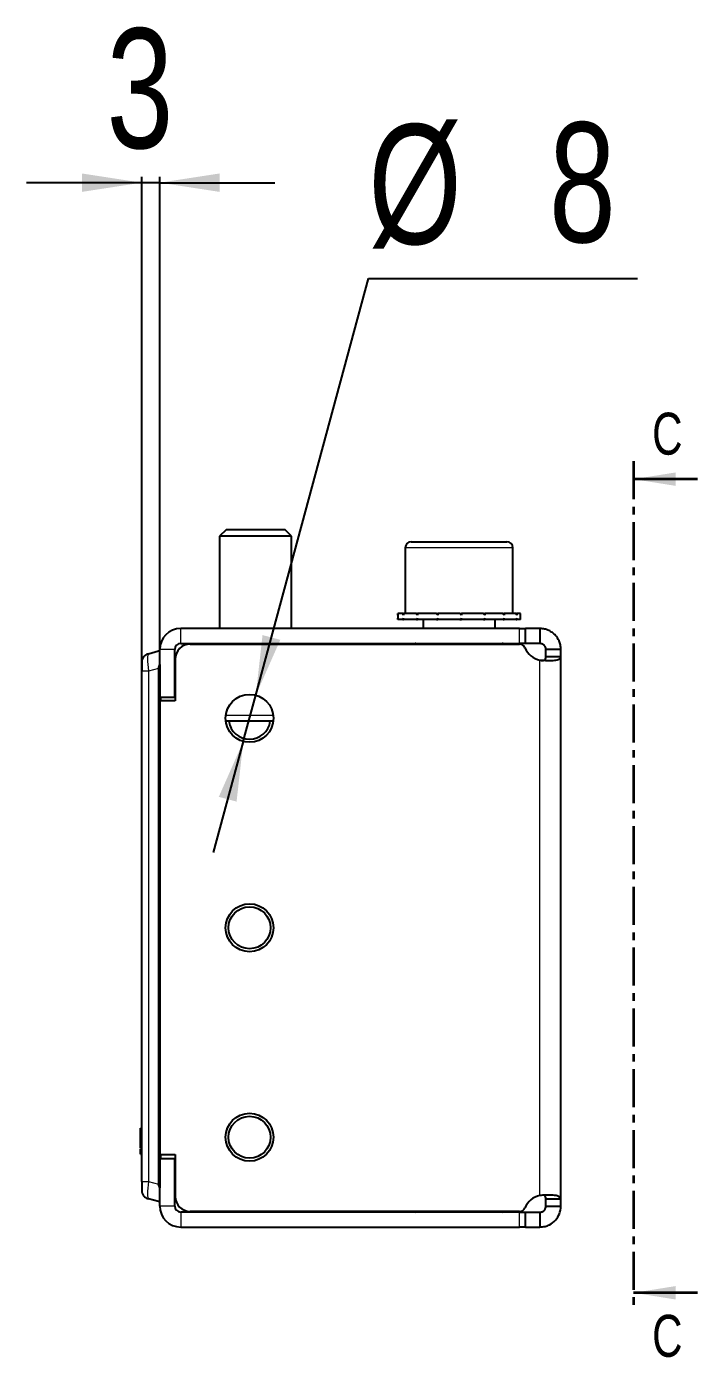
# Model space of a CAD drawing. Header units: millimetres. Extents: x -438 to 3214, y -870 to 660.
# Drawn here: x 1138.7 to 1250.7, y 173.2 to 395.5 of the extents above; entities that cross this region are included whole.
import ezdxf

# ---------------------------------------------------------------- set-up
doc = ezdxf.new("R2010")
doc.units = ezdxf.units.MM
doc.linetypes.add('CENTER', pattern=[10.16, 6.35, -1.27, 1.27, -1.27])
doc.layers.add('FORMAT', color=7, linetype='Continuous')
doc.styles.add('SLDTEXTSTYLE0', font='TXT', dxfattribs={"width": 0.75})
doc.dimstyles.new('SLDDIMSTYLE1', dxfattribs={"dimtxt": 20, "dimasz": 10, "dimexe": 0, "dimexo": 0.0625, "dimgap": 5, "dimtad": 2, "dimdec": 1, "dimrnd": 1e-09, "dimzin": 12, "dimdsep": 46, "dimtxsty": 'SLDTEXTSTYLE0', "dimsah": 1, "dimcen": 0.09, "dimadec": 0, "dimazin": 3, "dimtfac": 1, "dimtmove": 0, "dimatfit": 0, "dimfxl": 0, "dimfrac": 2, "dimtolj": 1, "dimtzin": 12, "dimarcsym": 0})
doc.dimstyles.new('SLDDIMSTYLE2', dxfattribs={"dimtxt": 20, "dimasz": 10, "dimexe": 0, "dimexo": 0.0625, "dimgap": 5, "dimtad": 0, "dimtih": 1, "dimtoh": 1, "dimdec": 1, "dimrnd": 1e-09, "dimzin": 12, "dimdsep": 46, "dimtxsty": 'SLDTEXTSTYLE0', "dimsah": 1, "dimcen": 0, "dimadec": 0, "dimazin": 3, "dimtfac": 1, "dimtmove": 0, "dimatfit": 3, "dimfxl": 0, "dimfrac": 2, "dimtolj": 1, "dimtzin": 12, "dimarcsym": 0})

# ---------------------------------------------------------------- blocks, each defined once
blk = doc.blocks.new('_D_4')
at = {"layer": 'FORMAT'}
for p, q in [((1157.91, 369.45), (1138.68, 369.45)), ((1157.91, 287.86), (1157.91, 370.45)), ((1160.91, 369.45), (1157.91, 369.45)), ((1160.91, 282.86), (1160.91, 370.45)), ((1160.91, 369.45), (1180.15, 369.45))]:
    blk.add_line(p, q, dxfattribs=at)
for points in [[(1157.91, 369.45), (1147.91, 370.99), (1147.91, 367.91)], [(1160.91, 369.45), (1170.91, 367.91), (1170.91, 370.99)]]:
    blk.add_solid(points, dxfattribs=at)
at = {"layer": 'FORMAT', "insert": (1152.03, 395.23), "char_height": 20, "attachment_point": 1, "style": 'SLDTEXTSTYLE0'}
blk.add_mtext('3', dxfattribs=at)
blk = doc.blocks.new('_D_5')
at = {"layer": 'FORMAT'}
for p, q in [((1176.96, 283.81), (1195.76, 353.42)), ((1195.76, 353.42), (1240.7, 353.42)), ((1174.87, 276.09), (1176.96, 283.81)), ((1174.87, 276.09), (1169.86, 257.52))]:
    blk.add_line(p, q, dxfattribs=at)
for points in [[(1176.96, 283.81), (1181.05, 293.06), (1178.08, 293.86)], [(1174.87, 276.09), (1170.78, 266.83), (1173.75, 266.03)]]:
    blk.add_solid(points, dxfattribs=at)
at = {"layer": 'FORMAT', "char_height": 20, "attachment_point": 1, "style": 'SLDTEXTSTYLE0'}
for s, insert in [('%%c', (1195.76, 379.2)), ('8', (1225.92, 379.51))]:
    blk.add_mtext(s, dxfattribs=dict(at, insert=insert))

msp = doc.modelspace()

# ---------------------------------------------------------------- linework, layer by layer
at = {"color": 7, "linetype": 'CENTER', "lineweight": 35}
msp.add_line((1240.06, 322.91), (1240.06, 180.96), dxfattribs=at)
at = {"color": 7, "linetype": 'Continuous', "lineweight": 35}
for p, q in [((1250.7, 319.91), (1240.06, 319.91)), ((1250.7, 183.96), (1240.06, 183.96))]:
    msp.add_line(p, q, dxfattribs=at)
at = {"color": 7, "linetype": 'Continuous', "lineweight": 25}
for p, q in [((1171.99, 311.45), (1170.91, 310.37)), ((1181.84, 311.45), (1171.99, 311.45)), ((1182.91, 310.37), (1181.84, 311.45)), ((1170.91, 310.37), (1170.91, 294.95)), ((1182.91, 310.37), (1170.91, 310.37)), ((1182.91, 294.95), (1182.91, 310.37)), ((1202.91, 309.45), (1218.91, 309.45)), ((1201.91, 308.45), (1201.91, 297.45)), ((1219.91, 297.45), (1219.91, 308.45)), ((1200.66, 297.45), (1200.66, 296.45)), ((1200.67, 297.45), (1200.67, 297.2)), ((1201.5, 297.45), (1200.67, 297.45)), ((1200.67, 297.45), (1200.67, 297.45)), ((1200.67, 296.45), (1200.67, 296.7)), ((1201.5, 296.45), (1200.67, 296.45)), ((1200.67, 296.45), (1200.67, 296.45)), ((1201.5, 297.45), (1201.6, 297.45)), ((1201.5, 296.45), (1201.6, 296.45)), ((1201.6, 297.45), (1201.6, 297.2)), ((1203.77, 297.45), (1201.6, 297.45)), ((1201.6, 296.45), (1201.6, 296.7)), ((1203.77, 296.45), (1201.6, 296.45)), ((1203.77, 297.45), (1203.95, 297.45)), ((1203.77, 296.45), (1203.95, 296.45)), ((1203.95, 297.45), (1203.95, 297.2)), ((1207.12, 297.45), (1203.95, 297.45)), ((1203.95, 296.45), (1203.95, 296.7)), ((1207.12, 296.45), (1203.95, 296.45)), ((1204.91, 296.45), (1204.91, 294.95)), ((1207.12, 297.45), (1207.36, 297.45)), ((1207.12, 296.45), (1207.36, 296.45)), ((1207.36, 297.45), (1207.36, 297.2)), ((1211.06, 297.45), (1207.36, 297.45)), ((1207.36, 296.45), (1207.36, 296.7)), ((1211.06, 296.45), (1207.36, 296.45)), ((1211.05, 297.45), (1211.31, 297.45)), ((1211.06, 297.45), (1211.13, 297.45)), ((1211.06, 296.45), (1211.21, 296.45)), ((1211.21, 296.45), (1211.3, 296.45)), ((1211.26, 297.45), (1211.3, 297.45)), ((1211.3, 297.45), (1211.3, 297.2)), ((1214.97, 297.45), (1211.3, 297.45)), ((1211.3, 296.45), (1211.3, 296.7)), ((1214.97, 296.45), (1211.3, 296.45)), ((1214.97, 297.45), (1215.19, 297.45)), ((1214.97, 296.45), (1215.19, 296.45)), ((1215.19, 297.45), (1215.19, 297.2)), ((1218.26, 297.45), (1215.19, 297.45)), ((1215.19, 296.45), (1215.19, 296.7)), ((1218.26, 296.45), (1215.19, 296.45)), ((1216.91, 294.95), (1216.91, 296.45)), ((1218.26, 297.45), (1218.43, 297.45)), ((1218.26, 296.45), (1218.43, 296.45)), ((1218.43, 297.45), (1218.43, 297.2)), ((1220.44, 297.45), (1218.43, 297.45)), ((1218.43, 296.45), (1218.43, 296.7)), ((1220.44, 296.45), (1218.43, 296.45)), ((1220.44, 297.45), (1220.53, 297.45)), ((1220.44, 296.45), (1220.53, 296.45)), ((1220.53, 297.45), (1220.53, 297.2)), ((1221.16, 297.45), (1220.53, 297.45)), ((1220.53, 296.45), (1220.53, 296.7)), ((1221.16, 296.45), (1220.53, 296.45)), ((1221.16, 296.45), (1221.16, 297.45)), ((1221.01, 294.95), (1164.41, 294.95)), ((1221.01, 294.95), (1222.01, 294.95)), ((1222.01, 292.45), (1222.01, 294.95)), ((1224.41, 294.95), (1222.01, 294.95)), ((1224.41, 294.95), (1224.41, 292.45)), ((1160.91, 283.5), (1160.91, 291.45)), ((1163.41, 283.5), (1163.41, 291.45)), ((1164.41, 292.45), (1221.01, 292.45)), ((1166.01, 292.35), (1220.99, 292.35)), ((1166.66, 292.45), (1166.66, 292.35)), ((1166.96, 292.45), (1166.96, 292.35)), ((1168.64, 292.45), (1168.64, 292.35)), ((1171.59, 292.45), (1171.59, 292.35)), ((1175.35, 292.45), (1175.35, 292.35)), ((1179.34, 292.45), (1179.34, 292.35)), ((1182.97, 292.45), (1182.97, 292.35)), ((1185.67, 292.45), (1185.67, 292.35)), ((1187.04, 292.45), (1187.04, 292.35)), ((1187.16, 292.35), (1187.16, 292.45)), ((1222.01, 292.45), (1221.01, 292.45)), ((1224.41, 292.45), (1222.01, 292.45)), ((1227.91, 291.45), (1225.41, 291.45)), ((1225.41, 290.23), (1225.41, 291.45)), ((1227.91, 290.23), (1227.91, 291.45)), ((1157.91, 289.3), (1157.91, 287.85)), ((1159.03, 290.74), (1160.71, 291.2)), ((1160.71, 291.2), (1160.91, 291.2)), ((1163.51, 289.85), (1163.51, 282.85)), ((1227.91, 290.23), (1225.41, 290.23)), ((1227.91, 199.67), (1227.91, 290.23)), ((1157.91, 213.4), (1157.91, 287.85)), ((1160.71, 288.3), (1160.71, 202.1)), ((1160.91, 288.92), (1160.91, 201.47)), ((1160.91, 283.5), (1163.41, 283.5)), ((1160.91, 207.05), (1160.91, 282.85)), ((1163.51, 282.85), (1160.91, 282.85)), ((1163.51, 284.43), (1163.41, 284.21)), ((1179.88, 279.45), (1171.95, 279.45)), ((1157.71, 211.45), (1157.91, 211.45)), ((1157.91, 205.2), (1157.91, 213.4)), ((1157.71, 211.1), (1157.91, 211.1)), ((1157.71, 210.38), (1157.71, 211.1)), ((1157.71, 210.38), (1157.91, 210.38)), ((1157.71, 209.43), (1157.71, 209.54)), ((1157.71, 207.97), (1157.91, 207.97)), ((1157.71, 207.43), (1157.71, 207.97)), ((1157.71, 207.43), (1157.91, 207.43)), ((1157.71, 207.14), (1157.91, 207.14)), ((1160.91, 207.05), (1163.51, 207.05)), ((1163.51, 207.05), (1163.51, 200.05)), ((1157.91, 202.55), (1157.91, 205.2)), ((1160.91, 198.45), (1160.91, 206.4)), ((1160.91, 206.4), (1163.41, 206.4)), ((1163.41, 198.45), (1163.41, 206.4)), ((1163.51, 205.97), (1163.41, 206.18)), ((1157.91, 202.55), (1157.91, 201.1)), ((1160.71, 199.2), (1159.03, 199.65)), ((1160.91, 199.2), (1160.71, 199.2)), ((1225.41, 199.67), (1227.91, 199.67)), ((1225.41, 198.45), (1225.41, 199.67)), ((1225.41, 198.45), (1227.91, 198.45)), ((1227.91, 198.45), (1227.91, 199.67)), ((1221.01, 197.45), (1164.41, 197.45)), ((1220.99, 197.55), (1166.01, 197.55)), ((1221.01, 197.45), (1222.01, 197.45)), ((1222.01, 194.95), (1222.01, 197.45)), ((1222.01, 197.45), (1224.41, 197.45)), ((1224.41, 197.45), (1224.41, 194.95)), ((1164.41, 194.95), (1221.01, 194.95)), ((1222.01, 194.95), (1221.01, 194.95)), ((1222.01, 194.95), (1224.41, 194.95))]:
    msp.add_line(p, q, dxfattribs=at)
at = {"color": 8, "linetype": 'Continuous', "lineweight": 18}
for p, q in [((1219.91, 308.45), (1201.91, 308.45)), ((1164.41, 292.45), (1164.41, 294.95)), ((1221.01, 292.45), (1221.01, 294.95)), ((1163.41, 291.45), (1160.91, 291.45)), ((1224.41, 200.22), (1224.41, 289.67)), ((1159.03, 287.85), (1157.91, 287.85)), ((1160.71, 288.3), (1159.03, 287.85)), ((1159.03, 287.85), (1159.03, 202.55)), ((1161.11, 283.5), (1161.11, 282.85)), ((1171.95, 280.45), (1179.88, 280.45)), ((1157.71, 209.25), (1157.91, 209.25)), ((1161.11, 207.05), (1161.11, 206.4)), ((1157.91, 202.55), (1159.03, 202.55)), ((1159.03, 202.55), (1160.71, 202.1)), ((1163.41, 198.45), (1160.91, 198.45)), ((1164.41, 197.45), (1164.41, 194.95)), ((1221.01, 194.95), (1221.01, 197.45))]:
    msp.add_line(p, q, dxfattribs=at)
at = {"color": 7, "linetype": 'Continuous', "lineweight": 25}
for centre, radius in [((1175.91, 279.95), 4), ((1175.91, 244.95), 4), ((1175.91, 244.95), 3.5), ((1175.91, 209.95), 4), ((1175.91, 209.95), 3.5)]:
    msp.add_circle(centre, radius, dxfattribs=at)
for centre, radius, start, end in [((1202.91, 308.45), 1, 90, 180), ((1218.91, 308.45), 1, 0, 90), ((1164.41, 291.45), 3.5, 90, 180), ((1164.41, 291.45), 1, 90, 180), ((1166.01, 289.85), 2.5, 90, 180), ((1203.56, 292.1), 0.35, 45.5847, 90), ((1218.26, 292.1), 0.35, 90, 134.4153), ((1220.99, 291.35), 1, 22.8854, 90), ((1225.14, 293.1), 3.5, 202.8854, 258.1052), ((1159.41, 289.3), 1.5, 105, 180), ((1175.91, 279.95), 3.5, 188.2132, 351.7868), ((1159.41, 201.1), 1.5, 180, 255), ((1225.14, 196.8), 3.5, 101.8948, 157.1146), ((1164.41, 198.45), 3.5, 180, 270), ((1164.41, 198.45), 1, 180, 270), ((1166.01, 200.05), 2.5, 180, 270), ((1220.99, 198.55), 1, 270, 337.1146), ((1203.56, 197.8), 0.35, 270, 314.4153), ((1218.26, 197.8), 0.35, 225.5847, 270)]:
    msp.add_arc(centre, radius, start, end, dxfattribs=at)
at = {"color": 8, "linetype": 'Continuous', "lineweight": 18}
for centre, major_axis, start_param, end_param in [((1159.41, 287.74), (-0.38, 3), 0.016741, 1.520499), ((1159.41, 202.65), (0.38, 3), 1.621093, 3.124852)]:
    msp.add_ellipse(centre, major_axis=major_axis, ratio=0.123038, start_param=start_param, end_param=end_param, dxfattribs=at)
at = {"color": 7, "linetype": 'Continuous', "lineweight": 25}
for centre, major_axis, start_param, end_param in [((1172.31, 291.2), (-11.57, -3.1), 6.030113, 6.216148), ((1172.31, 199.2), (-11.57, 3.1), 0.067037, 0.253072)]:
    msp.add_ellipse(centre, major_axis=major_axis, ratio=0.250563, start_param=start_param, end_param=end_param, dxfattribs=at)
for points, knots in [([(1200.67, 297.2), (1200.67, 297.24), (1200.67, 297.3), (1200.67, 297.38), (1200.67, 297.43), (1200.67, 297.45)], [0, 0, 0, 0, 0.499981, 0.749988, 1, 1, 1, 1]), ([(1200.67, 296.45), (1200.67, 296.47), (1200.67, 296.51), (1200.67, 296.59), (1200.67, 296.66), (1200.67, 296.7)], [0, 0, 0, 0, 0.25014, 0.50028, 1, 1, 1, 1]), ([(1201.6, 297.2), (1201.58, 297.24), (1201.56, 297.3), (1201.52, 297.38), (1201.51, 297.43), (1201.5, 297.45)], [0, 0, 0, 0, 0.4999808, 0.7499881, 1, 1, 1, 1]), ([(1201.5, 296.45), (1201.51, 296.47), (1201.52, 296.51), (1201.56, 296.59), (1201.58, 296.66), (1201.6, 296.7)], [0, 0, 0, 0, 0.2501401, 0.5002802, 1, 1, 1, 1]), ([(1203.95, 297.2), (1203.92, 297.24), (1203.87, 297.3), (1203.81, 297.38), (1203.78, 297.43), (1203.77, 297.45)], [0, 0, 0, 0, 0.499981, 0.749988, 1, 1, 1, 1]), ([(1203.77, 296.45), (1203.78, 296.47), (1203.81, 296.51), (1203.87, 296.59), (1203.92, 296.66), (1203.95, 296.7)], [0, 0, 0, 0, 0.25014, 0.50028, 1, 1, 1, 1]), ([(1207.36, 297.2), (1207.32, 297.24), (1207.26, 297.3), (1207.18, 297.38), (1207.14, 297.43), (1207.12, 297.45)], [0, 0, 0, 0, 0.499981, 0.749988, 1, 1, 1, 1]), ([(1207.12, 296.45), (1207.14, 296.47), (1207.18, 296.51), (1207.26, 296.59), (1207.32, 296.66), (1207.36, 296.7)], [0, 0, 0, 0, 0.25014, 0.50028, 1, 1, 1, 1]), ([(1211.3, 297.2), (1211.26, 297.24), (1211.2, 297.3), (1211.12, 297.38), (1211.08, 297.43), (1211.06, 297.45)], [0, 0, 0, 0, 0.499981, 0.749988, 1, 1, 1, 1]), ([(1211.06, 296.45), (1211.08, 296.47), (1211.12, 296.51), (1211.2, 296.59), (1211.26, 296.66), (1211.3, 296.7)], [0, 0, 0, 0, 0.25014, 0.50028, 1, 1, 1, 1]), ([(1211.3, 297.2), (1211.29, 297.27), (1211.26, 297.4), (1211.22, 297.43), (1211.21, 297.45)], [0, 0, 0, 0, 0.561794, 1, 1, 1, 1]), ([(1211.3, 296.7), (1211.29, 296.62), (1211.26, 296.49), (1211.22, 296.46), (1211.21, 296.45)], [0, 0, 0, 0, 0.561794, 1, 1, 1, 1]), ([(1215.19, 297.2), (1215.16, 297.24), (1215.1, 297.3), (1215.02, 297.38), (1214.99, 297.43), (1214.97, 297.45)], [0, 0, 0, 0, 0.499981, 0.749988, 1, 1, 1, 1]), ([(1214.97, 296.45), (1214.99, 296.47), (1215.02, 296.51), (1215.1, 296.59), (1215.16, 296.66), (1215.19, 296.7)], [0, 0, 0, 0, 0.25014, 0.50028, 1, 1, 1, 1]), ([(1218.43, 297.2), (1218.4, 297.24), (1218.36, 297.3), (1218.3, 297.38), (1218.28, 297.43), (1218.26, 297.45)], [0, 0, 0, 0, 0.499981, 0.749988, 1, 1, 1, 1]), ([(1218.26, 296.45), (1218.28, 296.47), (1218.3, 296.51), (1218.36, 296.59), (1218.4, 296.66), (1218.43, 296.7)], [0, 0, 0, 0, 0.25014, 0.50028, 1, 1, 1, 1]), ([(1220.53, 297.2), (1220.51, 297.24), (1220.49, 297.3), (1220.46, 297.38), (1220.44, 297.43), (1220.44, 297.45)], [0, 0, 0, 0, 0.4999808, 0.7499881, 1, 1, 1, 1]), ([(1220.44, 296.45), (1220.44, 296.47), (1220.46, 296.51), (1220.49, 296.59), (1220.51, 296.66), (1220.53, 296.7)], [0, 0, 0, 0, 0.25014, 0.50028, 1, 1, 1, 1]), ([(1227.91, 291.45), (1227.9, 291.71), (1227.87, 292.2), (1227.58, 293.02), (1227.12, 293.73), (1226.49, 294.29), (1225.88, 294.65), (1225.17, 294.9), (1224.67, 294.93), (1224.41, 294.95)], [0, 0, 0, 0, 0.144067, 0.271276, 0.474907, 0.597997, 0.726338, 0.860245, 1, 1, 1, 1]), ([(1166.92, 292.35), (1166.92, 292.36), (1166.91, 292.39), (1166.9, 292.43), (1166.9, 292.45)], [0, 0, 0, 0, 0.374848, 1, 1, 1, 1]), ([(1168.56, 292.35), (1168.55, 292.36), (1168.53, 292.39), (1168.51, 292.43), (1168.5, 292.45)], [0, 0, 0, 0, 0.374848, 1, 1, 1, 1]), ([(1171.46, 292.35), (1171.45, 292.36), (1171.42, 292.39), (1171.4, 292.43), (1171.38, 292.45)], [0, 0, 0, 0, 0.374848, 1, 1, 1, 1]), ([(1175.2, 292.35), (1175.19, 292.36), (1175.15, 292.39), (1175.12, 292.43), (1175.1, 292.45)], [0, 0, 0, 0, 0.374848, 1, 1, 1, 1]), ([(1179.2, 292.35), (1179.19, 292.36), (1179.15, 292.39), (1179.12, 292.43), (1179.1, 292.45)], [0, 0, 0, 0, 0.374848, 1, 1, 1, 1]), ([(1182.85, 292.35), (1182.84, 292.36), (1182.81, 292.39), (1182.78, 292.43), (1182.77, 292.45)], [0, 0, 0, 0, 0.374848, 1, 1, 1, 1]), ([(1185.59, 292.35), (1185.59, 292.36), (1185.57, 292.39), (1185.55, 292.43), (1185.54, 292.45)], [0, 0, 0, 0, 0.374848, 1, 1, 1, 1]), ([(1187.02, 292.35), (1187.02, 292.36), (1187.01, 292.39), (1187.01, 292.43), (1187, 292.45)], [0, 0, 0, 0, 0.374848, 1, 1, 1, 1]), ([(1225.41, 291.45), (1225.4, 291.59), (1225.38, 291.78), (1225.25, 292), (1225.15, 292.14), (1225.01, 292.26), (1224.83, 292.36), (1224.63, 292.43), (1224.49, 292.44), (1224.41, 292.45)], [0, 0, 0, 0, 0.294103, 0.406373, 0.497014, 0.611853, 0.731691, 0.860101, 1, 1, 1, 1]), ([(1224.41, 289.67), (1224.73, 289.66), (1225.32, 289.63), (1226.27, 289.61), (1227.13, 289.65), (1227.79, 289.87), (1227.87, 290.1), (1227.91, 290.23)], [0, 0, 0, 0, 0.17084, 0.319217, 0.548103, 0.767822, 1, 1, 1, 1]), ([(1224.41, 289.67), (1224.5, 289.66), (1224.67, 289.63), (1224.89, 289.62), (1225.06, 289.63), (1225.19, 289.68), (1225.29, 289.77), (1225.39, 289.94), (1225.4, 290.11), (1225.41, 290.23)], [0, 0, 0, 0, 0.1543587, 0.2872828, 0.4004353, 0.4965437, 0.6043139, 0.7231511, 1, 1, 1, 1]), ([(1157.71, 211.1), (1157.71, 211.21), (1157.71, 211.42), (1157.71, 211.44), (1157.71, 211.45)], [0, 0, 0, 0, 0.5368, 1, 1, 1, 1]), ([(1157.71, 209.25), (1157.71, 209.42), (1157.71, 209.75), (1157.71, 210.17), (1157.71, 210.36), (1157.71, 210.45)], [0, 0, 0, 0, 0.346986, 0.702168, 1, 1, 1, 1]), ([(1157.71, 208.1), (1157.71, 208.13), (1157.71, 208.26), (1157.71, 208.66), (1157.71, 209.06), (1157.71, 209.25)], [0, 0, 0, 0, 0.136302, 0.576865, 1, 1, 1, 1]), ([(1157.71, 207.14), (1157.71, 207.16), (1157.71, 207.18), (1157.71, 207.36), (1157.71, 207.43)], [0, 0, 0, 0, 0.5776526, 1, 1, 1, 1]), ([(1227.91, 199.67), (1227.86, 199.79), (1227.77, 200.01), (1227.2, 200.21), (1226.61, 200.27), (1225.97, 200.3), (1225.23, 200.28), (1224.69, 200.24), (1224.41, 200.22)], [0, 0, 0, 0, 0.2541487, 0.4482127, 0.5749082, 0.7088724, 0.8504677, 1, 1, 1, 1]), ([(1225.41, 199.67), (1225.4, 199.79), (1225.38, 199.99), (1225.23, 200.2), (1225.1, 200.25), (1225.05, 200.26)], [0, 0, 0, 0, 0.488232, 0.819706, 1, 1, 1, 1]), ([(1224.41, 197.45), (1224.5, 197.45), (1224.65, 197.46), (1224.86, 197.55), (1225.03, 197.65), (1225.16, 197.77), (1225.27, 197.91), (1225.39, 198.15), (1225.4, 198.32), (1225.41, 198.45)], [0, 0, 0, 0, 0.156786, 0.290809, 0.403501, 0.497298, 0.607133, 0.726181, 1, 1, 1, 1]), ([(1224.41, 194.95), (1224.71, 194.97), (1225.26, 195.01), (1226.16, 195.36), (1227.05, 196.03), (1227.77, 197.14), (1227.87, 198), (1227.91, 198.45)], [0, 0, 0, 0, 0.16069, 0.301312, 0.521951, 0.753573, 1, 1, 1, 1])]:
    msp.add_open_spline(points, degree=3, knots=knots, dxfattribs=at)
at = {"color": 7, "linetype": 'Continuous', "lineweight": 35}
for points in [[(1240.06, 319.91), (1247.06, 318.79), (1247.06, 321.03)], [(1240.06, 183.96), (1247.06, 182.84), (1247.06, 185.08)]]:
    msp.add_solid(points, dxfattribs=at)

# ---------------------------------------------------------------- texts
at = {"color": 7, "linetype": 'Continuous', "char_height": 7, "attachment_point": 1, "style": 'SLDTEXTSTYLE0'}
for insert in [(1243.15, 331.01), (1243.15, 180.27)]:
    msp.add_mtext('C', dxfattribs=dict(at, insert=insert))

# ---------------------------------------------------------------- dimensions: what is measured, and where the dimension line sits
at = {"layer": 'FORMAT'}
dim = msp.add_linear_dim(base=(1157.91, 369.45), p1=(1160.91, 282.85), p2=(1157.91, 287.85), dimstyle='SLDDIMSTYLE1', dxfattribs=at)
dim.commit()
dim.dimension.update_dxf_attribs({"geometry": '_D_4', "text_midpoint": (1159.41, 369.45), "dimtype": 160})
dim = msp.add_diameter_dim_2p(p1=(1176.96, 283.81), p2=(1174.87, 276.09), dimstyle='SLDDIMSTYLE2', dxfattribs=at)
dim.commit()
dim.dimension.update_dxf_attribs({"geometry": '_D_5', "text_midpoint": (1218.23, 369.45), "dimtype": 163})

doc.saveas('drawing.dxf')
